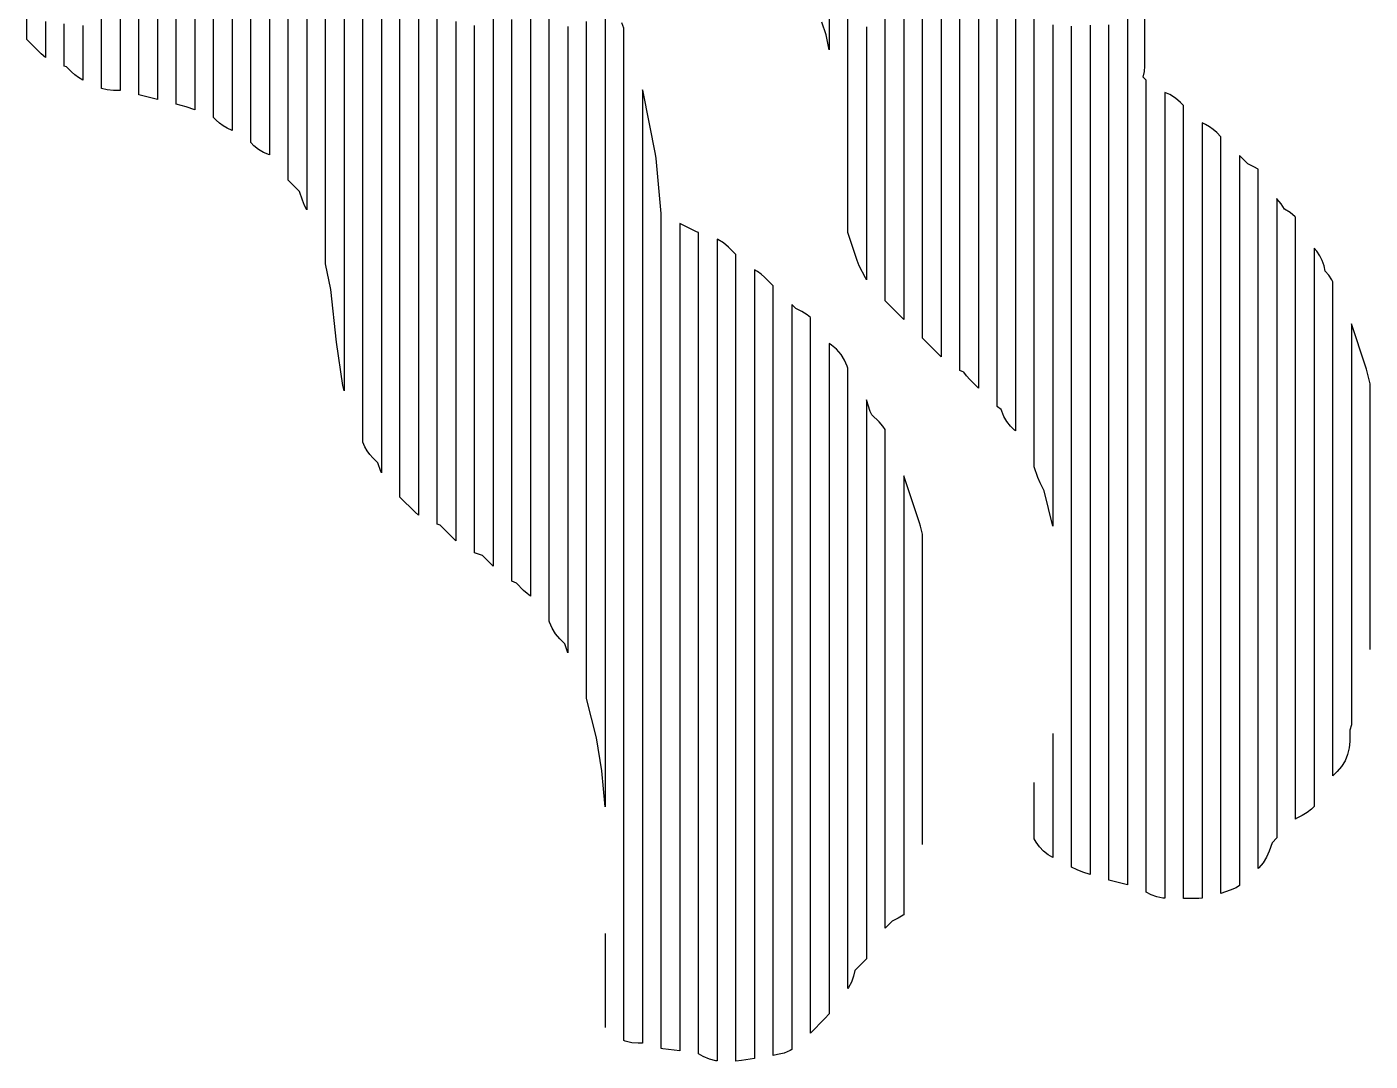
# Model space of a CAD drawing. Extents: x -6 to 1890, y -8 to 898.
# Drawn here: x 1457.6 to 1745.6, y -7.8 to 213.9 of the extents above; entities that cross this region are included whole.
import ezdxf

# ---------------------------------------------------------------- set-up
doc = ezdxf.new("R2010")
doc.units = 0
doc.layers.add('PECAS_2D', color=3, linetype='Continuous')

msp = doc.modelspace()

# ---------------------------------------------------------------- linework, layer by layer
at = {"layer": 'PECAS_2D'}
for points in [[(1477.578, 279.072), (1477.578, 211.923), (1477.578, 209.341), (1477.578, 208.049), (1477.578, 206.758), (1477.578, 205.467), (1477.578, 204.175), (1477.578, 200.301), (1476.16, 200.301), (1474.761, 200.41), (1473.578, 200.689), (1473.578, 205.844), (1473.578, 207.133), (1473.578, 208.422), (1473.578, 209.711), (1473.578, 211), (1473.578, 212.288), (1473.578, 287.041)], [(1485.578, 257.93), (1485.578, 208.681), (1485.578, 207.385), (1485.578, 206.089), (1485.578, 204.793), (1485.578, 203.497), (1485.578, 202.201), (1485.578, 200.905), (1485.578, 198.313), (1481.578, 199.318), (1481.578, 203.219), (1481.578, 204.519), (1481.578, 205.819), (1481.578, 207.119), (1481.578, 208.419), (1481.578, 269.526)], [(1645.578, 267.397), (1645.578, 171.861), (1645.578, 170.57), (1645.578, 166.697), (1645.578, 165.406), (1645.578, 164.115), (1645.578, 162.823), (1645.578, 161.532), (1645.578, 160.241), (1645.578, 158.95), (1645.578, 151.204), (1641.578, 155.204), (1641.578, 164.277), (1641.578, 165.573), (1641.578, 166.869), (1641.578, 168.165), (1641.578, 169.461), (1641.578, 170.757), (1641.578, 172.053), (1641.578, 173.349), (1641.578, 174.645), (1641.578, 185.013), (1641.578, 186.309), (1641.578, 187.606), (1641.578, 208.342), (1641.578, 209.638), (1641.578, 270.553)], [(1653.578, 260.743), (1653.578, 158.704), (1653.578, 157.412), (1653.578, 156.121), (1653.578, 154.829), (1653.578, 153.537), (1653.578, 152.246), (1653.578, 150.954), (1653.578, 149.662), (1653.578, 143.204), (1649.578, 147.204), (1649.578, 153.657), (1649.578, 154.948), (1649.578, 156.238), (1649.578, 157.529), (1649.578, 158.819), (1649.578, 160.11), (1649.578, 161.401), (1649.578, 162.691), (1649.578, 163.982), (1649.578, 264.647)], [(1661.578, 252.055), (1661.578, 152.078), (1661.578, 150.779), (1661.578, 149.481), (1661.578, 148.182), (1661.578, 146.884), (1661.578, 145.586), (1661.578, 144.287), (1661.578, 142.989), (1661.578, 136.497), (1659.739, 138.336), (1659.072, 139.081), (1658.49, 139.894), (1658.125, 140.016), (1657.578, 140.246), (1657.578, 146.692), (1657.578, 147.981), (1657.578, 149.27), (1657.578, 150.559), (1657.578, 151.848), (1657.578, 153.137), (1657.578, 154.426), (1657.578, 256.266)], [(1669.578, 235.734), (1669.578, 144.09), (1669.578, 142.799), (1669.578, 141.509), (1669.578, 140.218), (1669.578, 138.927), (1669.578, 137.636), (1669.578, 136.345), (1669.578, 127.31), (1669.352, 127.476), (1668.455, 128.345), (1667.683, 129.333), (1667.056, 130.413), (1666.589, 131.552), (1666.467, 131.918), (1665.653, 132.499), (1665.578, 132.567), (1665.578, 140.313), (1665.578, 141.604), (1665.578, 142.895), (1665.578, 144.186), (1665.578, 145.477), (1665.578, 146.768), (1665.578, 148.059), (1665.578, 243.598)], [(1693.578, 243.297), (1693.578, 199.34), (1693.578, 198.047), (1693.578, 194.169), (1693.578, 192.876), (1693.578, 191.583), (1693.578, 190.29), (1693.578, 188.997), (1693.578, 187.705), (1693.578, 186.412), (1693.578, 185.119), (1693.578, 183.826), (1693.578, 182.533), (1693.578, 181.24), (1693.578, 179.948), (1693.578, 178.655), (1693.578, 177.362), (1693.578, 176.069), (1693.578, 174.776), (1693.578, 173.483), (1693.578, 172.191), (1693.578, 170.898), (1693.578, 169.605), (1693.578, 39.028), (1693.578, 37.735), (1693.578, 36.442), (1693.578, 35.15), (1693.578, 33.857), (1693.578, 32.564), (1693.578, 29.978), (1689.578, 30.978), (1689.578, 34.853), (1689.578, 36.144), (1689.578, 37.436), (1689.578, 38.728), (1689.578, 40.019), (1689.578, 41.311), (1689.578, 67.142), (1689.578, 68.434), (1689.578, 73.6), (1689.578, 74.891), (1689.578, 76.183), (1689.578, 96.848), (1689.578, 98.14), (1689.578, 99.431), (1689.578, 107.181), (1689.578, 108.472), (1689.578, 173.051), (1689.578, 174.342), (1689.578, 175.634), (1689.578, 176.925), (1689.578, 178.217), (1689.578, 179.508), (1689.578, 180.8), (1689.578, 182.092), (1689.578, 183.383), (1689.578, 184.675), (1689.578, 185.966), (1689.578, 187.258), (1689.578, 189.841), (1689.578, 192.424), (1689.578, 193.716), (1689.578, 195.007), (1689.578, 196.299), (1689.578, 197.59), (1689.578, 198.882), (1689.578, 200.174), (1689.578, 201.465), (1689.578, 202.757), (1689.578, 204.048), (1689.578, 205.34), (1689.578, 206.631), (1689.578, 207.923), (1689.578, 209.215), (1689.578, 210.506), (1689.578, 211.798), (1689.578, 214.381)], [(1493.578, 240.125), (1493.578, 206.503), (1493.578, 205.21), (1493.578, 203.916), (1493.578, 202.623), (1493.578, 201.33), (1493.578, 200.037), (1493.578, 196.157), (1491.71, 196.78), (1489.578, 197.313), (1489.578, 199.894), (1489.578, 201.185), (1489.578, 202.476), (1489.578, 203.766), (1489.578, 205.057), (1489.578, 206.348), (1489.578, 207.638), (1489.578, 241.195)], [(1501.578, 238.201), (1501.578, 203.317), (1501.578, 202.025), (1501.578, 200.733), (1501.578, 199.441), (1501.578, 198.149), (1501.578, 196.857), (1501.578, 191.689), (1500.527, 192.214), (1499.68, 192.696), (1498.887, 193.267), (1498.162, 193.919), (1497.578, 194.503), (1497.578, 198.372), (1497.578, 199.662), (1497.578, 200.951), (1497.578, 202.241), (1497.578, 203.531), (1497.578, 204.82), (1497.578, 239.642)], [(1509.578, 237.034), (1509.578, 199.469), (1509.578, 198.174), (1509.578, 196.878), (1509.578, 195.583), (1509.578, 194.288), (1509.578, 192.992), (1509.578, 191.697), (1509.578, 186.515), (1508.336, 187.017), (1507.256, 187.644), (1506.267, 188.417), (1505.578, 189.128), (1505.578, 194.275), (1505.578, 195.561), (1505.578, 196.848), (1505.578, 198.134), (1505.578, 199.421), (1505.578, 200.708), (1505.578, 201.994), (1505.578, 239.306)], [(1517.578, 234.509), (1517.578, 194.219), (1517.578, 192.92), (1517.578, 191.62), (1517.578, 190.321), (1517.578, 189.021), (1517.578, 187.721), (1517.578, 186.422), (1517.578, 185.122), (1517.578, 183.822), (1517.578, 174.725), (1517.139, 175.602), (1516.646, 176.794), (1516.032, 178.634), (1513.578, 181.088), (1513.578, 188.843), (1513.578, 190.135), (1513.578, 191.428), (1513.578, 192.72), (1513.578, 194.013), (1513.578, 195.305), (1513.578, 196.598), (1513.578, 197.89), (1513.578, 236.665)], [(1525.578, 231.44), (1525.578, 182.39), (1525.578, 181.099), (1525.578, 179.808), (1525.578, 178.518), (1525.578, 177.227), (1525.578, 175.936), (1525.578, 174.645), (1525.578, 173.354), (1525.578, 172.064), (1525.578, 170.773), (1525.578, 169.482), (1525.578, 135.921), (1525.318, 137.021), (1523.99, 146.351), (1522.741, 157.592), (1521.637, 163.113), (1521.578, 163.289), (1521.578, 178.73), (1521.578, 180.017), (1521.578, 181.303), (1521.578, 182.59), (1521.578, 183.877), (1521.578, 185.163), (1521.578, 186.45), (1521.578, 187.737), (1521.578, 234.058)], [(1533.578, 225.997), (1533.578, 159.835), (1533.578, 158.538), (1533.578, 157.24), (1533.578, 146.862), (1533.578, 145.565), (1533.578, 144.268), (1533.578, 137.781), (1533.578, 136.484), (1533.578, 135.186), (1533.578, 133.889), (1533.578, 132.592), (1533.578, 131.295), (1533.578, 118.322), (1533.45, 118.626), (1532.836, 120.466), (1531.77, 121.532), (1531.119, 122.257), (1530.547, 123.05), (1530.066, 123.897), (1529.578, 124.872), (1529.578, 156.001), (1529.578, 157.298), (1529.578, 158.595), (1529.578, 162.486), (1529.578, 163.783), (1529.578, 165.08), (1529.578, 166.377), (1529.578, 167.674), (1529.578, 168.972), (1529.578, 171.566), (1529.578, 172.863), (1529.578, 176.754), (1529.578, 178.051), (1529.578, 229.932)], [(1745.578, 80.466), (1745.578, 137.413), (1744.802, 140.515), (1744.607, 141.186), (1741.578, 150.273), (1741.578, 132.036), (1741.578, 129.431), (1741.578, 128.128), (1741.578, 126.825), (1741.578, 125.523), (1741.578, 124.22), (1741.578, 122.917), (1741.578, 121.615), (1741.578, 120.312), (1741.578, 119.009), (1741.578, 117.707), (1741.578, 116.404), (1741.578, 115.101), (1741.578, 113.799), (1741.578, 112.496), (1741.578, 111.193), (1741.578, 109.891), (1741.578, 108.588), (1741.578, 107.285), (1741.578, 105.983), (1741.578, 104.68), (1741.578, 103.377), (1741.578, 102.075), (1741.578, 100.772), (1741.578, 99.469), (1741.578, 98.167), (1741.578, 96.864), (1741.578, 95.561), (1741.578, 94.259), (1741.578, 92.956), (1741.578, 91.653), (1741.578, 90.351), (1741.578, 89.048), (1741.578, 87.745), (1741.578, 86.443), (1741.578, 85.14), (1741.578, 83.837), (1741.578, 82.535), (1741.578, 81.232), (1741.578, 79.929), (1741.578, 78.627), (1741.578, 77.324), (1741.578, 76.021), (1741.578, 64.297), (1741.196, 63.152), (1741.196, 60.751), (1741.087, 59.345), (1740.754, 57.948), (1740.2, 56.612), (1739.448, 55.388), (1738.531, 54.317), (1737.578, 53.364), (1737.578, 61.114), (1737.578, 62.406), (1737.578, 63.697), (1737.578, 64.989), (1737.578, 66.281), (1737.578, 67.572), (1737.578, 68.864), (1737.578, 70.156), (1737.578, 71.447), (1737.578, 72.739), (1737.578, 74.031), (1737.578, 75.323), (1737.578, 76.614), (1737.578, 77.906), (1737.578, 79.198), (1737.578, 80.489), (1737.578, 81.781), (1737.578, 83.073), (1737.578, 85.656), (1737.578, 86.948), (1737.578, 88.24), (1737.578, 89.531), (1737.578, 90.823), (1737.578, 92.115), (1737.578, 93.406), (1737.578, 94.698), (1737.578, 95.99), (1737.578, 97.282), (1737.578, 98.573), (1737.578, 99.865), (1737.578, 101.157), (1737.578, 102.448), (1737.578, 103.74), (1737.578, 105.032), (1737.578, 106.324), (1737.578, 107.615), (1737.578, 108.907), (1737.578, 110.199), (1737.578, 111.49), (1737.578, 112.782), (1737.578, 114.074), (1737.578, 115.365), (1737.578, 116.657), (1737.578, 117.949), (1737.578, 119.241), (1737.578, 120.532), (1737.578, 121.824), (1737.578, 123.116), (1737.578, 124.407), (1737.578, 125.699), (1737.578, 126.991), (1737.578, 128.283), (1737.578, 129.574), (1737.578, 130.866), (1737.578, 132.158), (1737.578, 133.449), (1737.578, 134.741), (1737.578, 136.033), (1737.578, 137.324), (1737.578, 138.616), (1737.578, 139.908), (1737.578, 141.2), (1737.578, 142.491), (1737.578, 143.783), (1737.578, 145.075), (1737.578, 146.366), (1737.578, 159.284), (1737.372, 159.696), (1736.714, 160.673), (1735.936, 161.556), (1735.7, 162.695), (1735.315, 163.808), (1734.787, 164.867), (1734.129, 165.844), (1733.578, 166.47), (1733.578, 156.065), (1733.578, 154.765), (1733.578, 153.464), (1733.578, 152.163), (1733.578, 150.863), (1733.578, 149.562), (1733.578, 148.262), (1733.578, 146.961), (1733.578, 145.661), (1733.578, 144.36), (1733.578, 143.059), (1733.578, 141.759), (1733.578, 140.458), (1733.578, 139.158), (1733.578, 137.857), (1733.578, 136.557), (1733.578, 135.256), (1733.578, 133.955), (1733.578, 132.655), (1733.578, 131.354), (1733.578, 130.054), (1733.578, 128.753), (1733.578, 127.453), (1733.578, 126.152), (1733.578, 124.851), (1733.578, 123.551), (1733.578, 122.25), (1733.578, 120.95), (1733.578, 119.649), (1733.578, 118.349), (1733.578, 117.048), (1733.578, 115.747), (1733.578, 114.447), (1733.578, 113.146), (1733.578, 111.846), (1733.578, 110.545), (1733.578, 109.245), (1733.578, 107.944), (1733.578, 106.643), (1733.578, 105.343), (1733.578, 104.042), (1733.578, 102.742), (1733.578, 101.441), (1733.578, 100.141), (1733.578, 98.84), (1733.578, 97.539), (1733.578, 96.239), (1733.578, 94.938), (1733.578, 93.638), (1733.578, 92.337), (1733.578, 91.037), (1733.578, 89.736), (1733.578, 87.135), (1733.578, 85.834), (1733.578, 84.534), (1733.578, 83.233), (1733.578, 81.933), (1733.578, 80.632), (1733.578, 79.331), (1733.578, 78.031), (1733.578, 76.73), (1733.578, 75.43), (1733.578, 74.129), (1733.578, 72.829), (1733.578, 71.528), (1733.578, 70.227), (1733.578, 68.927), (1733.578, 67.626), (1733.578, 66.326), (1733.578, 65.025), (1733.578, 63.725), (1733.578, 62.424), (1733.578, 61.123), (1733.578, 59.823), (1733.578, 58.522), (1733.578, 57.222), (1733.578, 55.921), (1733.578, 54.621), (1733.578, 53.32), (1733.578, 52.019), (1733.578, 46.817), (1733.038, 46.254), (1732.052, 45.477), (1730.995, 44.856), (1729.731, 44.224), (1729.578, 44.071), (1729.578, 47.941), (1729.578, 49.231), (1729.578, 50.521), (1729.578, 51.811), (1729.578, 53.101), (1729.578, 54.391), (1729.578, 55.681), (1729.578, 56.971), (1729.578, 58.261), (1729.578, 59.551), (1729.578, 60.841), (1729.578, 62.131), (1729.578, 63.421), (1729.578, 64.711), (1729.578, 66.001), (1729.578, 67.291), (1729.578, 68.581), (1729.578, 69.871), (1729.578, 71.161), (1729.578, 72.451), (1729.578, 73.741), (1729.578, 76.321), (1729.578, 77.611), (1729.578, 78.901), (1729.578, 89.22), (1729.578, 91.8), (1729.578, 94.38), (1729.578, 103.41), (1729.578, 104.7), (1729.578, 107.28), (1729.578, 108.57), (1729.578, 109.86), (1729.578, 111.15), (1729.578, 112.44), (1729.578, 113.73), (1729.578, 115.02), (1729.578, 116.31), (1729.578, 117.6), (1729.578, 118.89), (1729.578, 120.18), (1729.578, 121.47), (1729.578, 122.76), (1729.578, 124.05), (1729.578, 126.63), (1729.578, 127.92), (1729.578, 129.21), (1729.578, 130.5), (1729.578, 131.79), (1729.578, 133.08), (1729.578, 134.37), (1729.578, 135.66), (1729.578, 136.95), (1729.578, 139.53), (1729.578, 142.11), (1729.578, 143.4), (1729.578, 144.69), (1729.578, 145.98), (1729.578, 147.27), (1729.578, 148.56), (1729.578, 149.85), (1729.578, 151.14), (1729.578, 152.43), (1729.578, 153.72), (1729.578, 155.01), (1729.578, 156.3), (1729.578, 157.59), (1729.578, 160.17), (1729.578, 161.46), (1729.578, 162.75), (1729.578, 164.04), (1729.578, 173.069), (1729.488, 173.174), (1728.42, 174.091), (1727.245, 174.82), (1726.511, 176.002), (1725.595, 177.067), (1725.578, 177.15), (1725.578, 169.391), (1725.578, 168.098), (1725.578, 166.804), (1725.578, 165.511), (1725.578, 164.218), (1725.578, 162.925), (1725.578, 161.632), (1725.578, 159.045), (1725.578, 157.752), (1725.578, 156.459), (1725.578, 155.166), (1725.578, 153.872), (1725.578, 152.579), (1725.578, 151.286), (1725.578, 149.993), (1725.578, 148.7), (1725.578, 147.406), (1725.578, 144.82), (1725.578, 143.527), (1725.578, 140.94), (1725.578, 138.354), (1725.578, 137.061), (1725.578, 134.475), (1725.578, 131.888), (1725.578, 129.302), (1725.578, 128.008), (1725.578, 126.715), (1725.578, 125.422), (1725.578, 124.129), (1725.578, 122.836), (1725.578, 121.543), (1725.578, 120.249), (1725.578, 118.956), (1725.578, 116.37), (1725.578, 115.077), (1725.578, 113.783), (1725.578, 112.49), (1725.578, 107.317), (1725.578, 106.024), (1725.578, 104.731), (1725.578, 80.16), (1725.578, 78.867), (1725.578, 77.574), (1725.578, 76.281), (1725.578, 69.815), (1725.578, 68.521), (1725.578, 67.228), (1725.578, 65.935), (1725.578, 62.055), (1725.578, 60.762), (1725.578, 59.469), (1725.578, 58.176), (1725.578, 56.883), (1725.578, 55.589), (1725.578, 54.296), (1725.578, 53.003), (1725.578, 51.71), (1725.578, 50.417), (1725.578, 49.123), (1725.578, 47.83), (1725.578, 46.537), (1725.578, 45.244), (1725.578, 43.951), (1725.578, 40.071), (1724.539, 39.032), (1723.925, 37.192), (1723.381, 35.9), (1722.639, 34.7), (1721.727, 33.635), (1721.578, 33.486), (1721.578, 38.655), (1721.578, 39.947), (1721.578, 41.239), (1721.578, 42.532), (1721.578, 45.116), (1721.578, 46.409), (1721.578, 47.701), (1721.578, 48.993), (1721.578, 50.285), (1721.578, 51.578), (1721.578, 52.87), (1721.578, 54.162), (1721.578, 55.455), (1721.578, 56.747), (1721.578, 58.039), (1721.578, 125.238), (1721.578, 126.53), (1721.578, 129.115), (1721.578, 130.407), (1721.578, 131.699), (1721.578, 132.992), (1721.578, 134.284), (1721.578, 135.576), (1721.578, 136.868), (1721.578, 139.453), (1721.578, 142.038), (1721.578, 143.33), (1721.578, 145.914), (1721.578, 149.791), (1721.578, 151.084), (1721.578, 152.376), (1721.578, 153.668), (1721.578, 154.96), (1721.578, 156.253), (1721.578, 157.545), (1721.578, 158.837), (1721.578, 160.13), (1721.578, 161.422), (1721.578, 162.714), (1721.578, 164.006), (1721.578, 165.299), (1721.578, 167.883), (1721.578, 169.175), (1721.578, 170.468), (1721.578, 171.76), (1721.578, 173.052), (1721.578, 174.345), (1721.578, 175.637), (1721.578, 183.391), (1720.655, 183.933), (1719.39, 184.565), (1717.578, 186.377), (1717.578, 179.908), (1717.578, 178.615), (1717.578, 176.027), (1717.578, 174.733), (1717.578, 173.439), (1717.578, 172.146), (1717.578, 170.852), (1717.578, 169.558), (1717.578, 168.264), (1717.578, 166.971), (1717.578, 165.677), (1717.578, 164.383), (1717.578, 163.089), (1717.578, 161.795), (1717.578, 159.208), (1717.578, 157.914), (1717.578, 156.62), (1717.578, 155.326), (1717.578, 152.739), (1717.578, 150.151), (1717.578, 147.564), (1717.578, 146.27), (1717.578, 144.976), (1717.578, 142.389), (1717.578, 141.095), (1717.578, 139.801), (1717.578, 138.507), (1717.578, 137.213), (1717.578, 135.92), (1717.578, 134.626), (1717.578, 45.355), (1717.578, 44.061), (1717.578, 42.767), (1717.578, 41.473), (1717.578, 40.179), (1717.578, 38.886), (1717.578, 37.592), (1717.578, 36.298), (1717.578, 35.004), (1717.578, 33.71), (1717.578, 29.829), (1716.877, 29.396), (1715.585, 28.851), (1713.578, 28.182), (1713.578, 32.075), (1713.578, 33.373), (1713.578, 34.67), (1713.578, 35.968), (1713.578, 37.265), (1713.578, 45.051), (1713.578, 143.665), (1713.578, 144.963), (1713.578, 146.26), (1713.578, 147.558), (1713.578, 148.855), (1713.578, 150.153), (1713.578, 151.451), (1713.578, 152.748), (1713.578, 155.343), (1713.578, 156.641), (1713.578, 159.236), (1713.578, 160.533), (1713.578, 163.129), (1713.578, 164.426), (1713.578, 165.724), (1713.578, 167.021), (1713.578, 168.319), (1713.578, 169.616), (1713.578, 170.914), (1713.578, 172.212), (1713.578, 173.509), (1713.578, 174.807), (1713.578, 176.104), (1713.578, 178.699), (1713.578, 179.997), (1713.578, 181.294), (1713.578, 182.592), (1713.578, 183.89), (1713.578, 190.377), (1712.679, 191.277), (1711.954, 191.928), (1711.161, 192.499), (1710.314, 192.981), (1709.578, 193.349), (1709.578, 188.155), (1709.578, 186.856), (1709.578, 185.558), (1709.578, 184.259), (1709.578, 182.96), (1709.578, 181.662), (1709.578, 180.363), (1709.578, 179.065), (1709.578, 177.766), (1709.578, 176.468), (1709.578, 175.169), (1709.578, 173.87), (1709.578, 172.572), (1709.578, 171.273), (1709.578, 169.975), (1709.578, 168.676), (1709.578, 167.378), (1709.578, 166.079), (1709.578, 164.78), (1709.578, 162.183), (1709.578, 159.586), (1709.578, 158.288), (1709.578, 155.69), (1709.578, 154.392), (1709.578, 153.093), (1709.578, 151.795), (1709.578, 150.496), (1709.578, 36.222), (1709.578, 34.923), (1709.578, 33.625), (1709.578, 32.326), (1709.578, 31.028), (1709.578, 27.132), (1708.829, 27.092), (1705.578, 27.092), (1705.578, 30.985), (1705.578, 32.282), (1705.578, 33.58), (1705.578, 34.878), (1705.578, 36.175), (1705.578, 158.155), (1705.578, 159.453), (1705.578, 160.75), (1705.578, 162.048), (1705.578, 163.346), (1705.578, 164.643), (1705.578, 165.941), (1705.578, 168.536), (1705.578, 169.834), (1705.578, 172.429), (1705.578, 173.727), (1705.578, 175.025), (1705.578, 176.322), (1705.578, 177.62), (1705.578, 178.918), (1705.578, 180.215), (1705.578, 181.513), (1705.578, 182.811), (1705.578, 184.108), (1705.578, 185.406), (1705.578, 186.703), (1705.578, 188.001), (1705.578, 189.299), (1705.578, 190.596), (1705.578, 197.085), (1704.923, 197.74), (1703.858, 198.652), (1702.658, 199.393), (1701.578, 199.849), (1701.578, 193.356), (1701.578, 192.058), (1701.578, 190.759), (1701.578, 189.461), (1701.578, 188.162), (1701.578, 186.864), (1701.578, 185.565), (1701.578, 184.267), (1701.578, 182.968), (1701.578, 181.669), (1701.578, 180.371), (1701.578, 179.072), (1701.578, 177.774), (1701.578, 176.475), (1701.578, 175.177), (1701.578, 173.878), (1701.578, 172.58), (1701.578, 171.281), (1701.578, 168.684), (1701.578, 167.386), (1701.578, 166.087), (1701.578, 164.789), (1701.578, 163.49), (1701.578, 162.192), (1701.578, 37.535), (1701.578, 36.236), (1701.578, 34.938), (1701.578, 33.639), (1701.578, 32.341), (1701.578, 31.042), (1701.578, 27.147), (1701.103, 27.18), (1699.845, 27.448), (1698.632, 27.893), (1697.578, 28.46), (1697.578, 32.357), (1697.578, 33.655), (1697.578, 34.954), (1697.578, 36.253), (1697.578, 37.552), (1697.578, 166.133), (1697.578, 167.432), (1697.578, 168.731), (1697.578, 170.03), (1697.578, 171.328), (1697.578, 172.627), (1697.578, 173.926), (1697.578, 175.225), (1697.578, 177.822), (1697.578, 179.121), (1697.578, 180.42), (1697.578, 181.719), (1697.578, 183.018), (1697.578, 184.316), (1697.578, 185.615), (1697.578, 186.914), (1697.578, 188.213), (1697.578, 189.512), (1697.578, 190.81), (1697.578, 192.109), (1697.578, 193.408), (1697.578, 194.707), (1697.578, 196.006), (1697.578, 202.5), (1696.932, 203.146), (1697.168, 204.324), (1697.248, 205.524), (1697.248, 224.913)], [(1541.578, 219.634), (1541.578, 126.131), (1541.578, 124.832), (1541.578, 123.534), (1541.578, 122.235), (1541.578, 120.936), (1541.578, 119.638), (1541.578, 118.339), (1541.578, 117.04), (1541.578, 115.742), (1541.578, 109.248), (1540.818, 109.899), (1537.578, 113.139), (1537.578, 120.901), (1537.578, 122.194), (1537.578, 123.488), (1537.578, 126.075), (1537.578, 127.368), (1537.578, 128.662), (1537.578, 129.955), (1537.578, 131.249), (1537.578, 132.543), (1537.578, 133.836), (1537.578, 135.13), (1537.578, 223.091)], [(1581.578, 222.722), (1581.578, 209.78), (1581.578, 208.485), (1581.578, 207.191), (1581.578, 205.897), (1581.578, 204.603), (1581.578, 203.309), (1581.578, 202.014), (1581.578, 200.72), (1581.578, 199.426), (1581.578, 198.132), (1581.578, 196.838), (1581.578, 195.544), (1581.578, 194.249), (1581.578, 192.955), (1581.578, 191.661), (1581.578, 190.367), (1581.578, 189.073), (1581.578, 187.778), (1581.578, 186.484), (1581.578, 185.19), (1581.578, 183.896), (1581.578, 182.602), (1581.578, 181.307), (1581.578, 180.013), (1581.578, 178.719), (1581.578, 176.131), (1581.578, 174.836), (1581.578, 173.542), (1581.578, 172.248), (1581.578, 170.954), (1581.578, 169.66), (1581.578, 168.366), (1581.578, 167.071), (1581.578, 164.483), (1581.578, 163.189), (1581.578, 161.895), (1581.578, 160.6), (1581.578, 159.306), (1581.578, 152.835), (1581.578, 150.247), (1581.578, 147.658), (1581.578, 145.07), (1581.578, 143.776), (1581.578, 142.482), (1581.578, 141.188), (1581.578, 139.893), (1581.578, 138.599), (1581.578, 86.831), (1581.578, 85.537), (1581.578, 84.243), (1581.578, 82.949), (1581.578, 81.655), (1581.578, 80.361), (1581.578, 79.066), (1581.578, 77.772), (1581.578, 76.478), (1581.578, 75.184), (1581.578, 46.712), (1580.877, 54.419), (1579.7, 61.482), (1577.578, 69.971), (1577.578, 82.927), (1577.578, 84.222), (1577.578, 85.518), (1577.578, 86.813), (1577.578, 88.109), (1577.578, 89.404), (1577.578, 90.7), (1577.578, 93.291), (1577.578, 141.228), (1577.578, 142.523), (1577.578, 143.819), (1577.578, 145.114), (1577.578, 146.41), (1577.578, 152.888), (1577.578, 154.184), (1577.578, 155.479), (1577.578, 156.775), (1577.578, 158.07), (1577.578, 159.366), (1577.578, 160.661), (1577.578, 161.957), (1577.578, 163.253), (1577.578, 164.548), (1577.578, 165.844), (1577.578, 167.139), (1577.578, 168.435), (1577.578, 169.73), (1577.578, 171.026), (1577.578, 172.322), (1577.578, 174.913), (1577.578, 176.208), (1577.578, 177.504), (1577.578, 178.8), (1577.578, 180.095), (1577.578, 181.391), (1577.578, 182.686), (1577.578, 183.982), (1577.578, 185.277), (1577.578, 186.573), (1577.578, 187.869), (1577.578, 189.164), (1577.578, 190.46), (1577.578, 191.755), (1577.578, 193.051), (1577.578, 194.347), (1577.578, 196.938), (1577.578, 199.529), (1577.578, 202.12), (1577.578, 204.711), (1577.578, 206.007), (1577.578, 208.598), (1577.578, 209.893), (1577.578, 211.189), (1577.578, 212.485), (1577.578, 215.076)], [(1629.578, 224.443), (1629.578, 208.96), (1628.924, 212.232), (1628.015, 214.959)], [(1677.578, 214.367), (1677.578, 213.072), (1677.578, 210.482), (1677.578, 183.285), (1677.578, 181.989), (1677.578, 135.365), (1677.578, 132.775), (1677.578, 131.48), (1677.578, 130.185), (1677.578, 128.89), (1677.578, 127.595), (1677.578, 126.3), (1677.578, 125.005), (1677.578, 106.873), (1675.684, 114.45), (1674.838, 116.142), (1674.344, 117.334), (1673.578, 119.632), (1673.578, 129.946), (1673.578, 131.235), (1673.578, 132.524), (1673.578, 133.813), (1673.578, 135.102), (1673.578, 136.391), (1673.578, 137.681), (1673.578, 140.259), (1673.578, 224.055)], [(1461.578, 215.097), (1461.578, 213.808), (1461.578, 207.365), (1460.677, 208.137), (1457.578, 211.236), (1457.578, 217.707)], [(1549.578, 215.072), (1549.578, 213.778), (1549.578, 212.483), (1549.578, 211.188), (1549.578, 116.672), (1549.578, 115.377), (1549.578, 114.082), (1549.578, 112.788), (1549.578, 111.493), (1549.578, 110.198), (1549.578, 108.903), (1549.578, 103.724), (1546.215, 107.087), (1545.578, 107.3), (1545.578, 112.493), (1545.578, 113.791), (1545.578, 115.089), (1545.578, 116.387), (1545.578, 117.685), (1545.578, 118.984), (1545.578, 120.282), (1545.578, 121.58), (1545.578, 216.351)], [(1637.578, 213.942), (1637.578, 212.651), (1637.578, 211.359), (1637.578, 208.776), (1637.578, 207.484), (1637.578, 206.192), (1637.578, 204.901), (1637.578, 188.109), (1637.578, 186.818), (1637.578, 185.526), (1637.578, 159.694), (1637.352, 160.09), (1636.06, 162.676), (1635.566, 163.868), (1633.578, 169.831), (1633.578, 216.413)], [(1469.578, 214.193), (1469.578, 212.895), (1469.578, 211.598), (1469.578, 210.301), (1469.578, 209.004), (1469.578, 207.707), (1469.578, 202.518), (1468.658, 203.037), (1467.865, 203.608), (1467.14, 204.259), (1466.073, 205.326), (1465.578, 205.491), (1465.578, 210.683), (1465.578, 211.982), (1465.578, 213.28), (1465.578, 214.578)], [(1557.578, 215.972), (1557.578, 213.386), (1557.578, 210.8), (1557.578, 208.214), (1557.578, 206.922), (1557.578, 205.629), (1557.578, 204.336), (1557.578, 203.043), (1557.578, 201.75), (1557.578, 200.457), (1557.578, 112.533), (1557.578, 111.24), (1557.578, 109.947), (1557.578, 108.654), (1557.578, 107.361), (1557.578, 106.068), (1557.578, 104.775), (1557.578, 103.482), (1557.578, 98.31), (1555.264, 100.624), (1553.578, 101.186), (1553.578, 106.382), (1553.578, 107.681), (1553.578, 108.98), (1553.578, 110.279), (1553.578, 111.577), (1553.578, 112.876), (1553.578, 114.175), (1553.578, 206.399), (1553.578, 207.698), (1553.578, 208.997), (1553.578, 210.296), (1553.578, 211.595), (1553.578, 212.894), (1553.578, 214.193)], [(1565.578, 215.655), (1565.578, 213.076), (1565.578, 210.498), (1565.578, 207.92), (1565.578, 205.341), (1565.578, 202.763), (1565.578, 200.185), (1565.578, 198.895), (1565.578, 196.317), (1565.578, 193.739), (1565.578, 192.45), (1565.578, 191.16), (1565.578, 189.871), (1565.578, 188.582), (1565.578, 187.293), (1565.578, 186.004), (1565.578, 184.714), (1565.578, 183.425), (1565.578, 182.136), (1565.578, 104.785), (1565.578, 103.496), (1565.578, 102.207), (1565.578, 100.918), (1565.578, 99.628), (1565.578, 98.339), (1565.578, 91.893), (1564.83, 92.428), (1564.085, 93.095), (1562.544, 94.636), (1561.578, 95.119), (1561.578, 101.589), (1561.578, 102.883), (1561.578, 104.177), (1561.578, 105.472), (1561.578, 106.766), (1561.578, 108.06), (1561.578, 109.354), (1561.578, 192.173), (1561.578, 193.467), (1561.578, 194.761), (1561.578, 196.055), (1561.578, 197.349), (1561.578, 198.643), (1561.578, 199.937), (1561.578, 202.525), (1561.578, 205.113), (1561.578, 207.701), (1561.578, 210.289), (1561.578, 212.877), (1561.578, 215.465)], [(1573.578, 213.983), (1573.578, 211.4), (1573.578, 210.109), (1573.578, 207.527), (1573.578, 206.236), (1573.578, 203.654), (1573.578, 201.072), (1573.578, 199.781), (1573.578, 197.198), (1573.578, 194.616), (1573.578, 192.034), (1573.578, 189.452), (1573.578, 188.161), (1573.578, 186.87), (1573.578, 185.579), (1573.578, 182.996), (1573.578, 181.705), (1573.578, 180.414), (1573.578, 179.123), (1573.578, 177.832), (1573.578, 176.541), (1573.578, 173.959), (1573.578, 172.668), (1573.578, 171.377), (1573.578, 170.086), (1573.578, 168.795), (1573.578, 167.503), (1573.578, 166.212), (1573.578, 164.921), (1573.578, 163.63), (1573.578, 162.339), (1573.578, 161.048), (1573.578, 159.757), (1573.578, 158.466), (1573.578, 157.175), (1573.578, 155.884), (1573.578, 154.593), (1573.578, 153.301), (1573.578, 152.01), (1573.578, 150.719), (1573.578, 149.428), (1573.578, 148.137), (1573.578, 146.846), (1573.578, 145.555), (1573.578, 144.264), (1573.578, 100.367), (1573.578, 99.076), (1573.578, 97.785), (1573.578, 96.493), (1573.578, 95.202), (1573.578, 93.911), (1573.578, 92.62), (1573.578, 91.329), (1573.578, 90.038), (1573.578, 79.709), (1572.907, 81.688), (1571.841, 82.754), (1570.929, 83.819), (1570.187, 85.019), (1569.643, 86.311), (1569.578, 86.505), (1569.578, 94.248), (1569.578, 95.539), (1569.578, 96.83), (1569.578, 98.12), (1569.578, 99.411), (1569.578, 100.701), (1569.578, 101.992), (1569.578, 161.357), (1569.578, 162.647), (1569.578, 163.938), (1569.578, 165.228), (1569.578, 170.391), (1569.578, 171.681), (1569.578, 174.262), (1569.578, 175.553), (1569.578, 178.134), (1569.578, 179.424), (1569.578, 180.715), (1569.578, 182.005), (1569.578, 183.296), (1569.578, 185.877), (1569.578, 188.458), (1569.578, 191.039), (1569.578, 193.62), (1569.578, 196.201), (1569.578, 198.783), (1569.578, 201.364), (1569.578, 202.654), (1569.578, 205.235), (1569.578, 207.816), (1569.578, 209.107), (1569.578, 211.688), (1569.578, 212.979), (1569.578, 215.56)], [(1649.578, 38.661), (1649.578, 105.192), (1649.149, 106.907), (1648.954, 107.578), (1645.578, 117.706), (1645.578, 99.659), (1645.578, 98.37), (1645.578, 97.081), (1645.578, 95.792), (1645.578, 91.925), (1645.578, 89.347), (1645.578, 88.058), (1645.578, 86.769), (1645.578, 85.48), (1645.578, 84.191), (1645.578, 82.902), (1645.578, 81.613), (1645.578, 80.324), (1645.578, 79.035), (1645.578, 77.746), (1645.578, 76.457), (1645.578, 75.168), (1645.578, 73.879), (1645.578, 72.59), (1645.578, 71.3), (1645.578, 70.011), (1645.578, 68.722), (1645.578, 67.433), (1645.578, 66.144), (1645.578, 64.855), (1645.578, 63.566), (1645.578, 62.277), (1645.578, 60.988), (1645.578, 59.699), (1645.578, 58.41), (1645.578, 57.121), (1645.578, 55.832), (1645.578, 54.543), (1645.578, 53.254), (1645.578, 51.965), (1645.578, 49.387), (1645.578, 48.098), (1645.578, 46.809), (1645.578, 45.52), (1645.578, 44.231), (1645.578, 42.942), (1645.578, 41.653), (1645.578, 40.364), (1645.578, 39.075), (1645.578, 37.785), (1645.578, 36.496), (1645.578, 35.207), (1645.578, 23.606), (1645.44, 23.497), (1644.391, 22.882), (1643.126, 22.25), (1641.578, 20.701), (1641.578, 24.565), (1641.578, 25.853), (1641.578, 27.14), (1641.578, 28.428), (1641.578, 29.716), (1641.578, 31.004), (1641.578, 32.292), (1641.578, 33.579), (1641.578, 34.867), (1641.578, 36.155), (1641.578, 37.443), (1641.578, 38.731), (1641.578, 40.018), (1641.578, 42.594), (1641.578, 43.882), (1641.578, 45.169), (1641.578, 46.457), (1641.578, 47.745), (1641.578, 49.033), (1641.578, 50.321), (1641.578, 51.608), (1641.578, 52.896), (1641.578, 54.184), (1641.578, 55.472), (1641.578, 56.76), (1641.578, 58.047), (1641.578, 59.335), (1641.578, 60.623), (1641.578, 61.911), (1641.578, 63.199), (1641.578, 64.486), (1641.578, 65.774), (1641.578, 67.062), (1641.578, 68.35), (1641.578, 69.637), (1641.578, 72.213), (1641.578, 73.501), (1641.578, 74.789), (1641.578, 76.076), (1641.578, 77.364), (1641.578, 78.652), (1641.578, 79.94), (1641.578, 81.228), (1641.578, 82.515), (1641.578, 83.803), (1641.578, 85.091), (1641.578, 87.667), (1641.578, 88.954), (1641.578, 91.53), (1641.578, 92.818), (1641.578, 95.393), (1641.578, 97.969), (1641.578, 99.257), (1641.578, 101.832), (1641.578, 104.408), (1641.578, 106.983), (1641.578, 108.271), (1641.578, 110.847), (1641.578, 112.135), (1641.578, 113.422), (1641.578, 127.588), (1641.067, 128.35), (1640.293, 129.231), (1638.752, 130.772), (1638.409, 131.458), (1637.578, 133.95), (1637.578, 122.353), (1637.578, 121.065), (1637.578, 118.488), (1637.578, 115.911), (1637.578, 113.334), (1637.578, 110.757), (1637.578, 108.179), (1637.578, 105.602), (1637.578, 103.025), (1637.578, 100.448), (1637.578, 97.871), (1637.578, 95.294), (1637.578, 92.717), (1637.578, 91.428), (1637.578, 88.851), (1637.578, 87.563), (1637.578, 84.986), (1637.578, 83.697), (1637.578, 81.12), (1637.578, 79.832), (1637.578, 77.255), (1637.578, 75.966), (1637.578, 74.677), (1637.578, 73.389), (1637.578, 72.1), (1637.578, 70.812), (1637.578, 69.523), (1637.578, 68.235), (1637.578, 66.946), (1637.578, 65.658), (1637.578, 64.369), (1637.578, 61.792), (1637.578, 60.504), (1637.578, 59.215), (1637.578, 57.927), (1637.578, 56.638), (1637.578, 55.349), (1637.578, 54.061), (1637.578, 52.772), (1637.578, 51.484), (1637.578, 50.195), (1637.578, 48.907), (1637.578, 47.618), (1637.578, 46.33), (1637.578, 45.041), (1637.578, 43.753), (1637.578, 42.464), (1637.578, 41.176), (1637.578, 39.887), (1637.578, 38.598), (1637.578, 37.31), (1637.578, 36.021), (1637.578, 33.444), (1637.578, 32.156), (1637.578, 30.867), (1637.578, 29.579), (1637.578, 28.29), (1637.578, 27.002), (1637.578, 25.713), (1637.578, 24.425), (1637.578, 23.136), (1637.578, 21.847), (1637.578, 20.559), (1637.578, 19.27), (1637.578, 14.116), (1635.113, 11.651), (1634.843, 10.392), (1634.386, 9.159), (1633.75, 7.993), (1633.578, 7.765), (1633.578, 12.93), (1633.578, 14.222), (1633.578, 15.513), (1633.578, 16.804), (1633.578, 18.096), (1633.578, 19.387), (1633.578, 20.679), (1633.578, 21.97), (1633.578, 23.262), (1633.578, 24.553), (1633.578, 25.844), (1633.578, 27.136), (1633.578, 28.427), (1633.578, 29.719), (1633.578, 31.01), (1633.578, 32.301), (1633.578, 34.884), (1633.578, 36.176), (1633.578, 37.467), (1633.578, 38.758), (1633.578, 40.05), (1633.578, 41.341), (1633.578, 42.633), (1633.578, 43.924), (1633.578, 45.215), (1633.578, 46.507), (1633.578, 47.798), (1633.578, 49.09), (1633.578, 50.381), (1633.578, 51.673), (1633.578, 52.964), (1633.578, 54.255), (1633.578, 55.547), (1633.578, 56.838), (1633.578, 58.13), (1633.578, 59.421), (1633.578, 60.712), (1633.578, 62.004), (1633.578, 64.587), (1633.578, 67.169), (1633.578, 69.752), (1633.578, 71.044), (1633.578, 73.626), (1633.578, 74.918), (1633.578, 77.501), (1633.578, 78.792), (1633.578, 81.375), (1633.578, 83.958), (1633.578, 86.541), (1633.578, 89.123), (1633.578, 90.415), (1633.578, 92.998), (1633.578, 95.58), (1633.578, 98.163), (1633.578, 99.455), (1633.578, 102.037), (1633.578, 104.62), (1633.578, 107.203), (1633.578, 109.786), (1633.578, 112.369), (1633.578, 114.952), (1633.578, 117.534), (1633.578, 120.117), (1633.578, 122.7), (1633.578, 125.283), (1633.578, 127.866), (1633.578, 129.157), (1633.578, 130.448), (1633.578, 140.78), (1633.443, 141.186), (1632.894, 142.485), (1632.136, 143.705), (1631.189, 144.798), (1630.088, 145.721), (1629.578, 146.027), (1629.578, 136.969), (1629.578, 135.675), (1629.578, 133.087), (1629.578, 130.499), (1629.578, 127.912), (1629.578, 125.324), (1629.578, 122.736), (1629.578, 120.148), (1629.578, 117.56), (1629.578, 114.972), (1629.578, 112.384), (1629.578, 109.796), (1629.578, 107.208), (1629.578, 104.62), (1629.578, 102.032), (1629.578, 99.444), (1629.578, 96.856), (1629.578, 94.268), (1629.578, 91.68), (1629.578, 89.092), (1629.578, 86.504), (1629.578, 85.21), (1629.578, 82.622), (1629.578, 80.034), (1629.578, 77.446), (1629.578, 74.858), (1629.578, 73.564), (1629.578, 72.27), (1629.578, 70.976), (1629.578, 69.682), (1629.578, 67.094), (1629.578, 64.506), (1629.578, 63.212), (1629.578, 61.918), (1629.578, 60.624), (1629.578, 30.863), (1629.578, 29.569), (1629.578, 28.275), (1629.578, 26.981), (1629.578, 25.687), (1629.578, 20.511), (1629.578, 19.217), (1629.578, 16.629), (1629.578, 15.335), (1629.578, 14.041), (1629.578, 12.747), (1629.578, 11.453), (1629.578, 10.159), (1629.578, 8.865), (1629.571, 2.385), (1628.659, 1.32), (1625.578, -1.762), (1625.578, 2.106), (1625.578, 3.395), (1625.578, 4.684), (1625.578, 5.973), (1625.578, 7.262), (1625.578, 8.551), (1625.578, 11.129), (1625.578, 12.418), (1625.578, 13.707), (1625.578, 18.863), (1625.578, 20.152), (1625.578, 21.441), (1625.578, 70.425), (1625.578, 71.714), (1625.578, 76.871), (1625.578, 78.16), (1625.578, 79.449), (1625.578, 82.027), (1625.578, 83.316), (1625.578, 84.605), (1625.578, 85.894), (1625.578, 87.183), (1625.578, 88.472), (1625.578, 89.761), (1625.578, 92.339), (1625.578, 94.917), (1625.578, 97.496), (1625.578, 100.074), (1625.578, 102.652), (1625.578, 105.23), (1625.578, 107.808), (1625.578, 110.386), (1625.578, 112.964), (1625.578, 115.542), (1625.578, 118.12), (1625.578, 120.699), (1625.578, 123.277), (1625.578, 125.855), (1625.578, 128.433), (1625.578, 131.011), (1625.578, 133.589), (1625.578, 137.456), (1625.578, 140.034), (1625.578, 141.323), (1625.578, 142.612), (1625.578, 151.636), (1624.863, 152.223), (1623.709, 152.91), (1622.444, 153.542), (1621.578, 154.409), (1621.578, 147.917), (1621.578, 146.619), (1621.578, 144.022), (1621.578, 141.426), (1621.578, 138.829), (1621.578, 136.232), (1621.578, 132.337), (1621.578, 129.741), (1621.578, 127.144), (1621.578, 124.547), (1621.578, 121.951), (1621.578, 119.354), (1621.578, 116.757), (1621.578, 114.161), (1621.578, 111.564), (1621.578, 108.967), (1621.578, 106.371), (1621.578, 103.774), (1621.578, 101.178), (1621.578, 98.581), (1621.578, 97.283), (1621.578, 95.984), (1621.578, 94.686), (1621.578, 92.089), (1621.578, 90.791), (1621.578, 89.493), (1621.578, 86.896), (1621.578, 85.598), (1621.578, 5.101), (1621.578, 2.505), (1621.578, 1.206), (1621.578, -0.092), (1621.578, -1.39), (1621.578, -5.285), (1621.218, -5.508), (1619.91, -6.056), (1618.55, -6.392), (1617.578, -6.554), (1617.578, -2.658), (1617.578, -1.359), (1617.578, -0.06), (1617.578, 1.239), (1617.578, 2.538), (1617.578, 98.658), (1617.578, 99.957), (1617.578, 101.256), (1617.578, 102.555), (1617.578, 103.854), (1617.578, 105.153), (1617.578, 106.452), (1617.578, 109.05), (1617.578, 111.648), (1617.578, 114.246), (1617.578, 116.843), (1617.578, 119.441), (1617.578, 122.039), (1617.578, 124.637), (1617.578, 127.235), (1617.578, 129.833), (1617.578, 132.43), (1617.578, 136.327), (1617.578, 138.925), (1617.578, 141.523), (1617.578, 144.121), (1617.578, 145.42), (1617.578, 148.018), (1617.578, 150.615), (1617.578, 151.914), (1617.578, 158.409), (1615.733, 160.254), (1615.008, 160.905), (1614.215, 161.477), (1613.578, 161.839), (1613.578, 155.386), (1613.578, 154.096), (1613.578, 150.224), (1613.578, 147.643), (1613.578, 145.062), (1613.578, 142.481), (1613.578, 139.9), (1613.578, 137.319), (1613.578, 134.738), (1613.578, 132.157), (1613.578, 129.576), (1613.578, 126.995), (1613.578, 124.414), (1613.578, 121.832), (1613.578, 119.251), (1613.578, 116.67), (1613.578, 114.089), (1613.578, 112.799), (1613.578, 111.508), (1613.578, 110.218), (1613.578, 108.927), (1613.578, 107.637), (1613.578, 106.346), (1613.578, 3.103), (1613.578, 1.813), (1613.578, 0.522), (1613.578, -0.768), (1613.578, -2.059), (1613.578, -3.349), (1613.578, -7.221), (1610.794, -7.685), (1609.578, -7.786), (1609.578, -3.915), (1609.578, -2.624), (1609.578, -1.334), (1609.578, -0.044), (1609.578, 1.247), (1609.578, 113.504), (1609.578, 114.794), (1609.578, 116.084), (1609.578, 117.375), (1609.578, 118.665), (1609.578, 119.955), (1609.578, 122.536), (1609.578, 125.117), (1609.578, 127.697), (1609.578, 130.278), (1609.578, 132.859), (1609.578, 135.439), (1609.578, 138.02), (1609.578, 140.6), (1609.578, 143.181), (1609.578, 145.762), (1609.578, 148.342), (1609.578, 150.923), (1609.578, 153.504), (1609.578, 156.084), (1609.578, 157.374), (1609.578, 158.665), (1609.578, 165.116), (1607.977, 166.717), (1606.912, 167.629), (1605.713, 168.371), (1605.578, 168.427), (1605.578, 161.951), (1605.578, 160.656), (1605.578, 158.066), (1605.578, 155.475), (1605.578, 152.885), (1605.578, 150.295), (1605.578, 147.704), (1605.578, 145.114), (1605.578, 142.523), (1605.578, 139.933), (1605.578, 137.343), (1605.578, 134.752), (1605.578, 132.162), (1605.578, 129.571), (1605.578, 126.981), (1605.578, 125.686), (1605.578, 124.39), (1605.578, 123.095), (1605.578, 121.8), (1605.578, 120.505), (1605.578, 119.21), (1605.578, 117.914), (1605.578, 2.641), (1605.578, 1.346), (1605.578, 0.051), (1605.578, -1.244), (1605.578, -2.539), (1605.578, -3.835), (1605.578, -7.72), (1605.303, -7.699), (1603.91, -7.366), (1602.587, -6.819), (1601.578, -6.203), (1601.578, -3.614), (1601.578, -2.319), (1601.578, -1.025), (1601.578, 0.27), (1601.578, 1.564), (1601.578, 2.859), (1601.578, 123.257), (1601.578, 124.552), (1601.578, 125.846), (1601.578, 127.141), (1601.578, 128.435), (1601.578, 129.73), (1601.578, 132.319), (1601.578, 134.908), (1601.578, 137.498), (1601.578, 140.087), (1601.578, 142.676), (1601.578, 145.265), (1601.578, 147.855), (1601.578, 150.444), (1601.578, 154.328), (1601.578, 156.917), (1601.578, 159.506), (1601.578, 162.095), (1601.578, 163.39), (1601.578, 164.684), (1601.578, 169.863), (1601.156, 170.003), (1597.578, 171.792), (1597.578, 166.613), (1597.578, 165.318), (1597.578, 162.728), (1597.578, 160.138), (1597.578, 157.549), (1597.578, 154.959), (1597.578, 152.369), (1597.578, 149.779), (1597.578, 147.19), (1597.578, 144.6), (1597.578, 142.01), (1597.578, 139.42), (1597.578, 136.831), (1597.578, 134.241), (1597.578, 132.946), (1597.578, 131.651), (1597.578, 130.356), (1597.578, 129.061), (1597.578, 127.766), (1597.578, 3.458), (1597.578, 2.163), (1597.578, 0.868), (1597.578, -0.427), (1597.578, -1.722), (1597.578, -3.017), (1597.578, -5.607), (1593.951, -5.153), (1593.578, -5.069), (1593.578, -1.178), (1593.578, 0.119), (1593.578, 1.416), (1593.578, 2.713), (1593.578, 4.01), (1593.578, 35.135), (1593.578, 36.432), (1593.578, 40.323), (1593.578, 41.62), (1593.578, 131.107), (1593.578, 132.404), (1593.578, 133.7), (1593.578, 134.997), (1593.578, 136.294), (1593.578, 138.888), (1593.578, 141.482), (1593.578, 144.076), (1593.578, 146.67), (1593.578, 149.263), (1593.578, 151.857), (1593.578, 154.451), (1593.578, 157.045), (1593.578, 159.639), (1593.578, 162.232), (1593.578, 164.826), (1593.578, 167.42), (1593.578, 168.717), (1593.578, 173.905), (1592.509, 185.666), (1592.369, 186.627), (1589.689, 199.975), (1589.578, 200.42), (1589.578, 170.673), (1589.578, 169.379), (1589.578, 165.499), (1589.578, 162.913), (1589.578, 160.326), (1589.578, 157.739), (1589.578, 156.446), (1589.578, 153.859), (1589.578, 151.272), (1589.578, 148.686), (1589.578, 146.099), (1589.578, 143.512), (1589.578, 140.925), (1589.578, 139.632), (1589.578, 138.339), (1589.578, 137.045), (1589.578, 135.752), (1589.578, 134.459), (1589.578, 69.791), (1589.578, 68.497), (1589.578, 67.204), (1589.578, 63.324), (1589.578, 60.737), (1589.578, 55.564), (1589.578, 54.27), (1589.578, 52.977), (1589.578, 45.217), (1589.578, 41.337), (1589.578, 40.043), (1589.578, 38.75), (1589.578, 37.457), (1589.578, 36.163), (1589.578, 34.87), (1589.578, 24.523), (1589.578, 23.23), (1589.578, 21.936), (1589.578, 20.643), (1589.578, 15.469), (1589.578, 14.176), (1589.578, 12.883), (1589.578, 10.296), (1589.578, 9.003), (1589.578, 7.709), (1589.578, 6.416), (1589.578, 5.123), (1589.578, 3.829), (1589.578, 2.536), (1589.578, 1.242), (1589.578, -0.051), (1589.578, -3.931), (1588.617, -3.931), (1587.262, -3.83), (1585.889, -3.512), (1585.578, -3.387), (1585.578, 3.073), (1585.578, 4.365), (1585.578, 5.657), (1585.578, 6.949), (1585.578, 8.241), (1585.578, 9.533), (1585.578, 10.825), (1585.578, 12.117), (1585.578, 13.409), (1585.578, 14.701), (1585.578, 61.212), (1585.578, 62.503), (1585.578, 63.795), (1585.578, 65.087), (1585.578, 66.379), (1585.578, 67.671), (1585.578, 68.963), (1585.578, 70.255), (1585.578, 71.547), (1585.578, 72.839), (1585.578, 74.131), (1585.578, 75.423), (1585.578, 76.715), (1585.578, 79.299), (1585.578, 80.591), (1585.578, 136.146), (1585.578, 138.73), (1585.578, 140.022), (1585.578, 141.314), (1585.578, 142.606), (1585.578, 145.189), (1585.578, 147.773), (1585.578, 150.357), (1585.578, 152.941), (1585.578, 155.525), (1585.578, 158.109), (1585.578, 160.693), (1585.578, 165.861), (1585.578, 167.153), (1585.578, 168.445), (1585.578, 169.737), (1585.578, 171.029), (1585.578, 172.321), (1585.578, 173.613), (1585.578, 174.905), (1585.578, 176.197), (1585.578, 177.489), (1585.578, 178.781), (1585.578, 180.073), (1585.578, 181.365), (1585.578, 182.657), (1585.578, 185.241), (1585.578, 186.532), (1585.578, 187.824), (1585.578, 189.116), (1585.578, 190.408), (1585.578, 191.7), (1585.578, 192.992), (1585.578, 194.284), (1585.578, 195.576), (1585.578, 213.664), (1585.122, 214.764)], [(1685.578, 214.256), (1685.578, 212.965), (1685.578, 211.674), (1685.578, 210.383), (1685.578, 209.091), (1685.578, 207.8), (1685.578, 205.218), (1685.578, 203.926), (1685.578, 202.635), (1685.578, 201.344), (1685.578, 200.053), (1685.578, 198.762), (1685.578, 197.47), (1685.578, 196.179), (1685.578, 194.888), (1685.578, 193.597), (1685.578, 192.306), (1685.578, 191.014), (1685.578, 189.723), (1685.578, 188.432), (1685.578, 187.141), (1685.578, 185.85), (1685.578, 183.267), (1685.578, 180.685), (1685.578, 179.393), (1685.578, 178.102), (1685.578, 176.811), (1685.578, 175.52), (1685.578, 121.289), (1685.578, 119.998), (1685.578, 117.415), (1685.578, 116.124), (1685.578, 114.833), (1685.578, 112.251), (1685.578, 110.959), (1685.578, 109.668), (1685.578, 107.086), (1685.578, 105.795), (1685.578, 104.503), (1685.578, 103.212), (1685.578, 99.338), (1685.578, 98.047), (1685.578, 96.756), (1685.578, 76.097), (1685.578, 74.805), (1685.578, 73.514), (1685.578, 69.641), (1685.578, 68.349), (1685.578, 67.058), (1685.578, 65.767), (1685.578, 64.476), (1685.578, 63.185), (1685.578, 61.893), (1685.578, 60.602), (1685.578, 58.02), (1685.578, 56.729), (1685.578, 55.437), (1685.578, 54.146), (1685.578, 52.855), (1685.578, 43.816), (1685.578, 42.525), (1685.578, 41.234), (1685.578, 39.943), (1685.578, 38.652), (1685.578, 37.36), (1685.578, 36.069), (1685.578, 32.196), (1683.977, 32.729), (1682.785, 33.223), (1681.578, 33.827), (1681.578, 37.717), (1681.578, 39.014), (1681.578, 40.311), (1681.578, 41.608), (1681.578, 42.905), (1681.578, 44.202), (1681.578, 46.796), (1681.578, 48.093), (1681.578, 49.39), (1681.578, 51.984), (1681.578, 53.281), (1681.578, 54.578), (1681.578, 55.874), (1681.578, 57.171), (1681.578, 58.468), (1681.578, 115.534), (1681.578, 116.831), (1681.578, 118.128), (1681.578, 119.425), (1681.578, 120.721), (1681.578, 122.018), (1681.578, 123.315), (1681.578, 124.612), (1681.578, 125.909), (1681.578, 127.206), (1681.578, 128.503), (1681.578, 129.8), (1681.578, 179.084), (1681.578, 181.678), (1681.578, 182.975), (1681.578, 184.271), (1681.578, 185.568), (1681.578, 186.865), (1681.578, 188.162), (1681.578, 189.459), (1681.578, 190.756), (1681.578, 192.053), (1681.578, 193.35), (1681.578, 194.647), (1681.578, 195.944), (1681.578, 197.241), (1681.578, 198.538), (1681.578, 199.835), (1681.578, 201.132), (1681.578, 202.429), (1681.578, 203.726), (1681.578, 205.023), (1681.578, 206.319), (1681.578, 207.616), (1681.578, 208.913), (1681.578, 210.21), (1681.578, 211.507), (1681.578, 212.804), (1681.578, 214.101)], [(1677.578, 62.456), (1677.578, 35.83), (1676.566, 36.423), (1675.582, 37.197), (1674.697, 38.117), (1673.944, 39.163), (1673.578, 39.861), (1673.578, 51.953)], [(1581.578, 19.583), (1581.578, -0.557)]]:
    msp.add_lwpolyline(points, dxfattribs=at)

doc.saveas('drawing.dxf')
